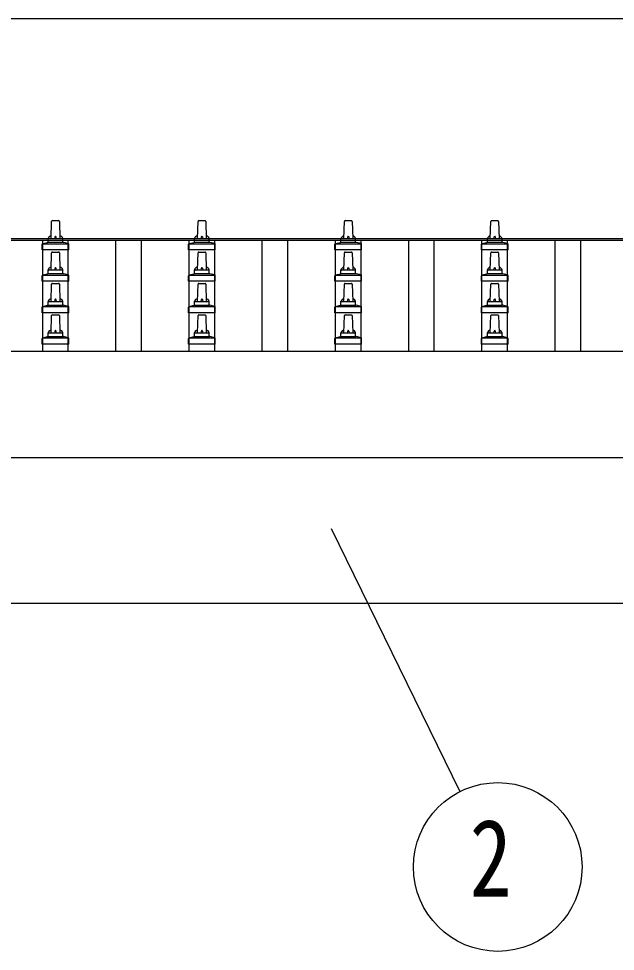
# Model space of a CAD drawing. Units: millimetres, scale not verified. Extents: x -16820 to 16820, y -11880 to 11880.
# Drawn here: x -13535 to -12720, y -3239 to -1966 of the extents above; entities that cross this region are included whole.
import ezdxf
from ezdxf.enums import TextEntityAlignment as Align

# ---------------------------------------------------------------- set-up
doc = ezdxf.new("R2010")
doc.units = ezdxf.units.MM
doc.header["$LTSCALE"] = 50
for name, color, linetype in [('0-5_YKK_13', 4, 'Continuous'), ('0-6_YKK_A1', 4, 'Continuous'), ('0-7_YKK_D', 6, 'Continuous')]:
    doc.layers.add(name, color=color, linetype=linetype)
doc.styles.add('ＭＳ ゴシック', font='')
doc.styles.get('ＭＳ ゴシック').set_extended_font_data('MS Gothic')

msp = doc.modelspace()

# ---------------------------------------------------------------- linework, layer by layer
at = {"layer": '0-5_YKK_13'}
for p, q in [((-13490.92, -2266.17), (-13490.19, -2242.64)), ((-13489.19, -2241.67), (-13480.65, -2241.67)), ((-13479.65, -2242.64), (-13478.92, -2266.17)), ((-13290.92, -2266.17), (-13290.19, -2242.64)), ((-13289.19, -2241.67), (-13280.65, -2241.67)), ((-13279.65, -2242.64), (-13278.92, -2266.17)), ((-13090.92, -2266.17), (-13090.19, -2242.64)), ((-13089.19, -2241.67), (-13080.65, -2241.67)), ((-13079.65, -2242.64), (-13078.92, -2266.17)), ((-12890.92, -2266.17), (-12890.19, -2242.64)), ((-12889.19, -2241.67), (-12880.65, -2241.67)), ((-12879.65, -2242.64), (-12878.92, -2266.17)), ((-13494.92, -2270.38), (-13494.92, -2266.17)), ((-13493.92, -2266.17), (-13475.92, -2266.17)), ((-13474.92, -2270.38), (-13474.92, -2266.17)), ((-13294.92, -2270.38), (-13294.92, -2266.17)), ((-13293.92, -2266.17), (-13275.92, -2266.17)), ((-13274.92, -2270.38), (-13274.92, -2266.17)), ((-13094.92, -2270.38), (-13094.92, -2266.17)), ((-13093.92, -2266.17), (-13075.92, -2266.17)), ((-13074.92, -2270.38), (-13074.92, -2266.17)), ((-12894.92, -2270.38), (-12894.92, -2266.17)), ((-12893.92, -2266.17), (-12875.92, -2266.17)), ((-12874.92, -2270.38), (-12874.92, -2266.17)), ((-13503.17, -2281.67), (-13503.17, -2273.95)), ((-13502.79, -2273.17), (-13467.05, -2273.17)), ((-13502.41, -2272.98), (-13495.69, -2271.35)), ((-13495.3, -2271.17), (-13474.54, -2271.17)), ((-13467.44, -2272.98), (-13474.16, -2271.35)), ((-13466.67, -2281.67), (-13466.67, -2273.95)), ((-13303.17, -2281.67), (-13303.17, -2273.95)), ((-13302.79, -2273.17), (-13267.05, -2273.17)), ((-13302.41, -2272.98), (-13295.69, -2271.35)), ((-13295.3, -2271.17), (-13274.54, -2271.17)), ((-13267.44, -2272.98), (-13274.16, -2271.35)), ((-13266.67, -2281.67), (-13266.67, -2273.95)), ((-13103.17, -2281.67), (-13103.17, -2273.95)), ((-13102.79, -2273.17), (-13067.05, -2273.17)), ((-13102.41, -2272.98), (-13095.69, -2271.35)), ((-13095.3, -2271.17), (-13074.54, -2271.17)), ((-13067.44, -2272.98), (-13074.16, -2271.35)), ((-13066.67, -2281.67), (-13066.67, -2273.95)), ((-12903.17, -2281.67), (-12903.17, -2273.95)), ((-12902.79, -2273.17), (-12867.05, -2273.17)), ((-12902.41, -2272.98), (-12895.69, -2271.35)), ((-12895.3, -2271.17), (-12874.54, -2271.17)), ((-12867.44, -2272.98), (-12874.16, -2271.35)), ((-12866.67, -2281.67), (-12866.67, -2273.95)), ((-13466.67, -2281.67), (-13503.17, -2281.67)), ((-13490.92, -2309.02), (-13490.19, -2285.5)), ((-13489.19, -2284.52), (-13480.65, -2284.52)), ((-13479.65, -2285.5), (-13478.92, -2309.02)), ((-13266.67, -2281.67), (-13303.17, -2281.67)), ((-13290.92, -2309.02), (-13290.19, -2285.5)), ((-13289.19, -2284.52), (-13280.65, -2284.52)), ((-13279.65, -2285.5), (-13278.92, -2309.02)), ((-13066.67, -2281.67), (-13103.17, -2281.67)), ((-13090.92, -2309.02), (-13090.19, -2285.5)), ((-13089.19, -2284.52), (-13080.65, -2284.52)), ((-13079.65, -2285.5), (-13078.92, -2309.02)), ((-12866.67, -2281.67), (-12903.17, -2281.67)), ((-12890.92, -2309.02), (-12890.19, -2285.5)), ((-12889.19, -2284.52), (-12880.65, -2284.52)), ((-12879.65, -2285.5), (-12878.92, -2309.02)), ((-13503.17, -2324.52), (-13503.17, -2316.81)), ((-13502.79, -2316.02), (-13467.05, -2316.02)), ((-13502.41, -2315.84), (-13495.69, -2314.21)), ((-13495.3, -2314.02), (-13474.54, -2314.02)), ((-13494.92, -2313.24), (-13494.92, -2309.02)), ((-13493.92, -2309.02), (-13475.92, -2309.02)), ((-13474.92, -2313.24), (-13474.92, -2309.02)), ((-13467.44, -2315.84), (-13474.16, -2314.21)), ((-13466.67, -2324.52), (-13466.67, -2316.81)), ((-13303.17, -2324.52), (-13303.17, -2316.81)), ((-13302.79, -2316.02), (-13267.05, -2316.02)), ((-13302.41, -2315.84), (-13295.69, -2314.21)), ((-13295.3, -2314.02), (-13274.54, -2314.02)), ((-13294.92, -2313.24), (-13294.92, -2309.02)), ((-13293.92, -2309.02), (-13275.92, -2309.02)), ((-13274.92, -2313.24), (-13274.92, -2309.02)), ((-13267.44, -2315.84), (-13274.16, -2314.21)), ((-13266.67, -2324.52), (-13266.67, -2316.81)), ((-13103.17, -2324.52), (-13103.17, -2316.81)), ((-13102.79, -2316.02), (-13067.05, -2316.02)), ((-13102.41, -2315.84), (-13095.69, -2314.21)), ((-13095.3, -2314.02), (-13074.54, -2314.02)), ((-13094.92, -2313.24), (-13094.92, -2309.02)), ((-13093.92, -2309.02), (-13075.92, -2309.02)), ((-13074.92, -2313.24), (-13074.92, -2309.02)), ((-13067.44, -2315.84), (-13074.16, -2314.21)), ((-13066.67, -2324.52), (-13066.67, -2316.81)), ((-12903.17, -2324.52), (-12903.17, -2316.81)), ((-12902.79, -2316.02), (-12867.05, -2316.02)), ((-12902.41, -2315.84), (-12895.69, -2314.21)), ((-12895.3, -2314.02), (-12874.54, -2314.02)), ((-12894.92, -2313.24), (-12894.92, -2309.02)), ((-12893.92, -2309.02), (-12875.92, -2309.02)), ((-12874.92, -2313.24), (-12874.92, -2309.02)), ((-12867.44, -2315.84), (-12874.16, -2314.21)), ((-12866.67, -2324.52), (-12866.67, -2316.81)), ((-13466.67, -2324.52), (-13503.17, -2324.52)), ((-13490.92, -2351.88), (-13490.19, -2328.36)), ((-13489.19, -2327.38), (-13480.65, -2327.38)), ((-13479.65, -2328.36), (-13478.92, -2351.88)), ((-13266.67, -2324.52), (-13303.17, -2324.52)), ((-13290.92, -2351.88), (-13290.19, -2328.36)), ((-13289.19, -2327.38), (-13280.65, -2327.38)), ((-13279.65, -2328.36), (-13278.92, -2351.88)), ((-13066.67, -2324.52), (-13103.17, -2324.52)), ((-13090.92, -2351.88), (-13090.19, -2328.36)), ((-13089.19, -2327.38), (-13080.65, -2327.38)), ((-13079.65, -2328.36), (-13078.92, -2351.88)), ((-12866.67, -2324.52), (-12903.17, -2324.52)), ((-12890.92, -2351.88), (-12890.19, -2328.36)), ((-12889.19, -2327.38), (-12880.65, -2327.38)), ((-12879.65, -2328.36), (-12878.92, -2351.88)), ((-13494.92, -2356.1), (-13494.92, -2351.88)), ((-13493.92, -2351.88), (-13475.92, -2351.88)), ((-13474.92, -2356.1), (-13474.92, -2351.88)), ((-13294.92, -2356.1), (-13294.92, -2351.88)), ((-13293.92, -2351.88), (-13275.92, -2351.88)), ((-13274.92, -2356.1), (-13274.92, -2351.88)), ((-13094.92, -2356.1), (-13094.92, -2351.88)), ((-13093.92, -2351.88), (-13075.92, -2351.88)), ((-13074.92, -2356.1), (-13074.92, -2351.88)), ((-12894.92, -2356.1), (-12894.92, -2351.88)), ((-12893.92, -2351.88), (-12875.92, -2351.88)), ((-12874.92, -2356.1), (-12874.92, -2351.88)), ((-13503.17, -2367.38), (-13503.17, -2359.67)), ((-13466.67, -2367.38), (-13503.17, -2367.38)), ((-13502.79, -2358.88), (-13467.05, -2358.88)), ((-13502.41, -2358.7), (-13495.69, -2357.07)), ((-13495.3, -2356.88), (-13474.54, -2356.88)), ((-13467.44, -2358.7), (-13474.16, -2357.07)), ((-13466.67, -2367.38), (-13466.67, -2359.67)), ((-13303.17, -2367.38), (-13303.17, -2359.67)), ((-13266.67, -2367.38), (-13303.17, -2367.38)), ((-13302.79, -2358.88), (-13267.05, -2358.88)), ((-13302.41, -2358.7), (-13295.69, -2357.07)), ((-13295.3, -2356.88), (-13274.54, -2356.88)), ((-13267.44, -2358.7), (-13274.16, -2357.07)), ((-13266.67, -2367.38), (-13266.67, -2359.67)), ((-13103.17, -2367.38), (-13103.17, -2359.67)), ((-13066.67, -2367.38), (-13103.17, -2367.38)), ((-13102.79, -2358.88), (-13067.05, -2358.88)), ((-13102.41, -2358.7), (-13095.69, -2357.07)), ((-13095.3, -2356.88), (-13074.54, -2356.88)), ((-13067.44, -2358.7), (-13074.16, -2357.07)), ((-13066.67, -2367.38), (-13066.67, -2359.67)), ((-12903.17, -2367.38), (-12903.17, -2359.67)), ((-12866.67, -2367.38), (-12903.17, -2367.38)), ((-12902.79, -2358.88), (-12867.05, -2358.88)), ((-12902.41, -2358.7), (-12895.69, -2357.07)), ((-12895.3, -2356.88), (-12874.54, -2356.88)), ((-12867.44, -2358.7), (-12874.16, -2357.07)), ((-12866.67, -2367.38), (-12866.67, -2359.67)), ((-13490.92, -2394.74), (-13490.19, -2371.21)), ((-13489.19, -2370.24), (-13480.65, -2370.24)), ((-13479.65, -2371.21), (-13478.92, -2394.74)), ((-13290.92, -2394.74), (-13290.19, -2371.21)), ((-13289.19, -2370.24), (-13280.65, -2370.24)), ((-13279.65, -2371.21), (-13278.92, -2394.74)), ((-13090.92, -2394.74), (-13090.19, -2371.21)), ((-13089.19, -2370.24), (-13080.65, -2370.24)), ((-13079.65, -2371.21), (-13078.92, -2394.74)), ((-12890.92, -2394.74), (-12890.19, -2371.21)), ((-12889.19, -2370.24), (-12880.65, -2370.24)), ((-12879.65, -2371.21), (-12878.92, -2394.74)), ((-13503.17, -2410.24), (-13503.17, -2402.53)), ((-13502.79, -2401.74), (-13467.05, -2401.74)), ((-13502.41, -2401.55), (-13495.69, -2399.92)), ((-13495.3, -2399.74), (-13474.54, -2399.74)), ((-13494.92, -2398.95), (-13494.92, -2394.74)), ((-13493.92, -2394.74), (-13475.92, -2394.74)), ((-13474.92, -2398.95), (-13474.92, -2394.74)), ((-13467.44, -2401.55), (-13474.16, -2399.92)), ((-13466.67, -2410.24), (-13466.67, -2402.53)), ((-13303.17, -2410.24), (-13303.17, -2402.53)), ((-13302.79, -2401.74), (-13267.05, -2401.74)), ((-13302.41, -2401.55), (-13295.69, -2399.92)), ((-13295.3, -2399.74), (-13274.54, -2399.74)), ((-13294.92, -2398.95), (-13294.92, -2394.74)), ((-13293.92, -2394.74), (-13275.92, -2394.74)), ((-13274.92, -2398.95), (-13274.92, -2394.74)), ((-13267.44, -2401.55), (-13274.16, -2399.92)), ((-13266.67, -2410.24), (-13266.67, -2402.53)), ((-13103.17, -2410.24), (-13103.17, -2402.53)), ((-13102.79, -2401.74), (-13067.05, -2401.74)), ((-13102.41, -2401.55), (-13095.69, -2399.92)), ((-13095.3, -2399.74), (-13074.54, -2399.74)), ((-13094.92, -2398.95), (-13094.92, -2394.74)), ((-13093.92, -2394.74), (-13075.92, -2394.74)), ((-13074.92, -2398.95), (-13074.92, -2394.74)), ((-13067.44, -2401.55), (-13074.16, -2399.92)), ((-13066.67, -2410.24), (-13066.67, -2402.53)), ((-12903.17, -2410.24), (-12903.17, -2402.53)), ((-12902.79, -2401.74), (-12867.05, -2401.74)), ((-12902.41, -2401.55), (-12895.69, -2399.92)), ((-12895.3, -2399.74), (-12874.54, -2399.74)), ((-12894.92, -2398.95), (-12894.92, -2394.74)), ((-12893.92, -2394.74), (-12875.92, -2394.74)), ((-12874.92, -2398.95), (-12874.92, -2394.74)), ((-12867.44, -2401.55), (-12874.16, -2399.92)), ((-12866.67, -2410.24), (-12866.67, -2402.53)), ((-13466.67, -2410.24), (-13503.17, -2410.24)), ((-13266.67, -2410.24), (-13303.17, -2410.24)), ((-13066.67, -2410.24), (-13103.17, -2410.24)), ((-12866.67, -2410.24), (-12903.17, -2410.24))]:
    msp.add_line(p, q, dxfattribs=at)
for centre, radius, start, end in [((-13489.19, -2242.67), 1, 90, 178.60509), ((-13480.65, -2242.67), 1, 1.39491, 90), ((-13289.19, -2242.67), 1, 90, 178.60509), ((-13280.65, -2242.67), 1, 1.39491, 90), ((-13089.19, -2242.67), 1, 90, 178.60509), ((-13080.65, -2242.67), 1, 1.39491, 90), ((-12889.19, -2242.67), 1, 90, 178.60509), ((-12880.65, -2242.67), 1, 1.39491, 90), ((-13490.84, -2266.8), 4.13, 90, 171.17633), ((-13493.92, -2267.17), 1, 90, 180), ((-13481.59, -2266.17), 4.83, 133.60282, 180), ((-13488.25, -2266.17), 4.83, 0, 46.39718), ((-13479.01, -2266.8), 4.13, 8.82367, 90), ((-13475.92, -2267.17), 1, 0, 90), ((-13290.84, -2266.8), 4.13, 90, 171.17633), ((-13293.92, -2267.17), 1, 90, 180), ((-13281.59, -2266.17), 4.83, 133.60282, 180), ((-13288.25, -2266.17), 4.83, 0, 46.39718), ((-13279.01, -2266.8), 4.13, 8.82367, 90), ((-13275.92, -2267.17), 1, 0, 90), ((-13090.84, -2266.8), 4.13, 90, 171.17633), ((-13093.92, -2267.17), 1, 90, 180), ((-13081.59, -2266.17), 4.83, 133.60282, 180), ((-13088.25, -2266.17), 4.83, 0, 46.39718), ((-13079.01, -2266.8), 4.13, 8.82367, 90), ((-13075.92, -2267.17), 1, 0, 90), ((-12890.84, -2266.8), 4.13, 90, 171.17633), ((-12893.92, -2267.17), 1, 90, 180), ((-12881.59, -2266.17), 4.83, 133.60282, 180), ((-12888.25, -2266.17), 4.83, 0, 46.39718), ((-12879.01, -2266.8), 4.13, 8.82367, 90), ((-12875.92, -2267.17), 1, 0, 90), ((-13502.17, -2273.95), 1, 103.62699, 180), ((-13495.92, -2270.38), 1, 283.62699, 0), ((-13473.92, -2270.38), 1, 180, 256.37301), ((-13467.67, -2273.95), 1, 0, 76.37301), ((-13302.17, -2273.95), 1, 103.62699, 180), ((-13295.92, -2270.38), 1, 283.62699, 0), ((-13273.92, -2270.38), 1, 180, 256.37301), ((-13267.67, -2273.95), 1, 0, 76.37301), ((-13102.17, -2273.95), 1, 103.62699, 180), ((-13095.92, -2270.38), 1, 283.62699, 0), ((-13073.92, -2270.38), 1, 180, 256.37301), ((-13067.67, -2273.95), 1, 0, 76.37301), ((-12902.17, -2273.95), 1, 103.62699, 180), ((-12895.92, -2270.38), 1, 283.62699, 0), ((-12873.92, -2270.38), 1, 180, 256.37301), ((-12867.67, -2273.95), 1, 0, 76.37301), ((-13489.19, -2285.52), 1, 90, 178.60509), ((-13480.65, -2285.52), 1, 1.39491, 90), ((-13289.19, -2285.52), 1, 90, 178.60509), ((-13280.65, -2285.52), 1, 1.39491, 90), ((-13089.19, -2285.52), 1, 90, 178.60509), ((-13080.65, -2285.52), 1, 1.39491, 90), ((-12889.19, -2285.52), 1, 90, 178.60509), ((-12880.65, -2285.52), 1, 1.39491, 90), ((-13502.17, -2316.81), 1, 103.62699, 180), ((-13495.92, -2313.24), 1, 283.62699, 0), ((-13490.84, -2309.66), 4.13, 90, 171.17633), ((-13493.92, -2310.02), 1, 90, 180), ((-13481.59, -2309.02), 4.83, 133.60282, 180), ((-13488.25, -2309.02), 4.83, 0, 46.39718), ((-13479.01, -2309.66), 4.13, 8.82367, 90), ((-13475.92, -2310.02), 1, 0, 90), ((-13473.92, -2313.24), 1, 180, 256.37301), ((-13467.67, -2316.81), 1, 0, 76.37301), ((-13302.17, -2316.81), 1, 103.62699, 180), ((-13295.92, -2313.24), 1, 283.62699, 0), ((-13290.84, -2309.66), 4.13, 90, 171.17633), ((-13293.92, -2310.02), 1, 90, 180), ((-13281.59, -2309.02), 4.83, 133.60282, 180), ((-13288.25, -2309.02), 4.83, 0, 46.39718), ((-13279.01, -2309.66), 4.13, 8.82367, 90), ((-13275.92, -2310.02), 1, 0, 90), ((-13273.92, -2313.24), 1, 180, 256.37301), ((-13267.67, -2316.81), 1, 0, 76.37301), ((-13102.17, -2316.81), 1, 103.62699, 180), ((-13095.92, -2313.24), 1, 283.62699, 0), ((-13090.84, -2309.66), 4.13, 90, 171.17633), ((-13093.92, -2310.02), 1, 90, 180), ((-13081.59, -2309.02), 4.83, 133.60282, 180), ((-13088.25, -2309.02), 4.83, 0, 46.39718), ((-13079.01, -2309.66), 4.13, 8.82367, 90), ((-13075.92, -2310.02), 1, 0, 90), ((-13073.92, -2313.24), 1, 180, 256.37301), ((-13067.67, -2316.81), 1, 0, 76.37301), ((-12902.17, -2316.81), 1, 103.62699, 180), ((-12895.92, -2313.24), 1, 283.62699, 0), ((-12890.84, -2309.66), 4.13, 90, 171.17633), ((-12893.92, -2310.02), 1, 90, 180), ((-12881.59, -2309.02), 4.83, 133.60282, 180), ((-12888.25, -2309.02), 4.83, 0, 46.39718), ((-12879.01, -2309.66), 4.13, 8.82367, 90), ((-12875.92, -2310.02), 1, 0, 90), ((-12873.92, -2313.24), 1, 180, 256.37301), ((-12867.67, -2316.81), 1, 0, 76.37301), ((-13489.19, -2328.38), 1, 90, 178.60509), ((-13480.65, -2328.38), 1, 1.39491, 90), ((-13289.19, -2328.38), 1, 90, 178.60509), ((-13280.65, -2328.38), 1, 1.39491, 90), ((-13089.19, -2328.38), 1, 90, 178.60509), ((-13080.65, -2328.38), 1, 1.39491, 90), ((-12889.19, -2328.38), 1, 90, 178.60509), ((-12880.65, -2328.38), 1, 1.39491, 90), ((-13490.84, -2352.52), 4.13, 90, 171.17633), ((-13493.92, -2352.88), 1, 90, 180), ((-13481.59, -2351.88), 4.83, 133.60282, 180), ((-13488.25, -2351.88), 4.83, 0, 46.39718), ((-13479.01, -2352.52), 4.13, 8.82367, 90), ((-13475.92, -2352.88), 1, 0, 90), ((-13290.84, -2352.52), 4.13, 90, 171.17633), ((-13293.92, -2352.88), 1, 90, 180), ((-13281.59, -2351.88), 4.83, 133.60282, 180), ((-13288.25, -2351.88), 4.83, 0, 46.39718), ((-13279.01, -2352.52), 4.13, 8.82367, 90), ((-13275.92, -2352.88), 1, 0, 90), ((-13090.84, -2352.52), 4.13, 90, 171.17633), ((-13093.92, -2352.88), 1, 90, 180), ((-13081.59, -2351.88), 4.83, 133.60282, 180), ((-13088.25, -2351.88), 4.83, 0, 46.39718), ((-13079.01, -2352.52), 4.13, 8.82367, 90), ((-13075.92, -2352.88), 1, 0, 90), ((-12890.84, -2352.52), 4.13, 90, 171.17633), ((-12893.92, -2352.88), 1, 90, 180), ((-12881.59, -2351.88), 4.83, 133.60282, 180), ((-12888.25, -2351.88), 4.83, 0, 46.39718), ((-12879.01, -2352.52), 4.13, 8.82367, 90), ((-12875.92, -2352.88), 1, 0, 90), ((-13502.17, -2359.67), 1, 103.62699, 180), ((-13495.92, -2356.1), 1, 283.62699, 0), ((-13473.92, -2356.1), 1, 180, 256.37301), ((-13467.67, -2359.67), 1, 0, 76.37301), ((-13302.17, -2359.67), 1, 103.62699, 180), ((-13295.92, -2356.1), 1, 283.62699, 0), ((-13273.92, -2356.1), 1, 180, 256.37301), ((-13267.67, -2359.67), 1, 0, 76.37301), ((-13102.17, -2359.67), 1, 103.62699, 180), ((-13095.92, -2356.1), 1, 283.62699, 0), ((-13073.92, -2356.1), 1, 180, 256.37301), ((-13067.67, -2359.67), 1, 0, 76.37301), ((-12902.17, -2359.67), 1, 103.62699, 180), ((-12895.92, -2356.1), 1, 283.62699, 0), ((-12873.92, -2356.1), 1, 180, 256.37301), ((-12867.67, -2359.67), 1, 0, 76.37301), ((-13489.19, -2371.24), 1, 90, 178.60509), ((-13480.65, -2371.24), 1, 1.39491, 90), ((-13289.19, -2371.24), 1, 90, 178.60509), ((-13280.65, -2371.24), 1, 1.39491, 90), ((-13089.19, -2371.24), 1, 90, 178.60509), ((-13080.65, -2371.24), 1, 1.39491, 90), ((-12889.19, -2371.24), 1, 90, 178.60509), ((-12880.65, -2371.24), 1, 1.39491, 90), ((-13490.84, -2395.37), 4.13, 90, 171.17633), ((-13481.59, -2394.74), 4.83, 133.60282, 180), ((-13488.25, -2394.74), 4.83, 0, 46.39718), ((-13479.01, -2395.37), 4.13, 8.82367, 90), ((-13290.84, -2395.37), 4.13, 90, 171.17633), ((-13281.59, -2394.74), 4.83, 133.60282, 180), ((-13288.25, -2394.74), 4.83, 0, 46.39718), ((-13279.01, -2395.37), 4.13, 8.82367, 90), ((-13090.84, -2395.37), 4.13, 90, 171.17633), ((-13081.59, -2394.74), 4.83, 133.60282, 180), ((-13088.25, -2394.74), 4.83, 0, 46.39718), ((-13079.01, -2395.37), 4.13, 8.82367, 90), ((-12890.84, -2395.37), 4.13, 90, 171.17633), ((-12881.59, -2394.74), 4.83, 133.60282, 180), ((-12888.25, -2394.74), 4.83, 0, 46.39718), ((-12879.01, -2395.37), 4.13, 8.82367, 90), ((-13502.17, -2402.53), 1, 103.62699, 180), ((-13495.92, -2398.95), 1, 283.62699, 0), ((-13493.92, -2395.74), 1, 90, 180), ((-13475.92, -2395.74), 1, 0, 90), ((-13473.92, -2398.95), 1, 180, 256.37301), ((-13467.67, -2402.53), 1, 0, 76.37301), ((-13302.17, -2402.53), 1, 103.62699, 180), ((-13295.92, -2398.95), 1, 283.62699, 0), ((-13293.92, -2395.74), 1, 90, 180), ((-13275.92, -2395.74), 1, 0, 90), ((-13273.92, -2398.95), 1, 180, 256.37301), ((-13267.67, -2402.53), 1, 0, 76.37301), ((-13102.17, -2402.53), 1, 103.62699, 180), ((-13095.92, -2398.95), 1, 283.62699, 0), ((-13093.92, -2395.74), 1, 90, 180), ((-13075.92, -2395.74), 1, 0, 90), ((-13073.92, -2398.95), 1, 180, 256.37301), ((-13067.67, -2402.53), 1, 0, 76.37301), ((-12902.17, -2402.53), 1, 103.62699, 180), ((-12895.92, -2398.95), 1, 283.62699, 0), ((-12893.92, -2395.74), 1, 90, 180), ((-12875.92, -2395.74), 1, 0, 90), ((-12873.92, -2398.95), 1, 180, 256.37301), ((-12867.67, -2402.53), 1, 0, 76.37301)]:
    msp.add_arc(centre, radius, start, end, dxfattribs=at)
at = {"layer": '0-6_YKK_A1'}
for p, q in [((-14507.92, -2265.89), (-9061.92, -2265.89)), ((-14507.92, -2268.4), (-9061.92, -2268.4)), ((-13502.42, -2419.9), (-13502.42, -2268.4)), ((-13467.42, -2419.9), (-13467.42, -2268.4)), ((-13402.42, -2419.9), (-13402.42, -2268.4)), ((-13367.42, -2419.9), (-13367.42, -2268.4)), ((-13302.42, -2419.9), (-13302.42, -2268.4)), ((-13267.42, -2419.9), (-13267.42, -2268.4)), ((-13202.42, -2419.9), (-13202.42, -2268.4)), ((-13167.42, -2419.9), (-13167.42, -2268.4)), ((-13102.42, -2419.9), (-13102.42, -2268.4)), ((-13067.42, -2419.9), (-13067.42, -2268.4)), ((-13002.42, -2419.9), (-13002.42, -2268.4)), ((-12967.42, -2419.9), (-12967.42, -2268.4)), ((-12902.42, -2419.9), (-12902.42, -2268.4)), ((-12867.42, -2419.9), (-12867.42, -2268.4)), ((-12802.42, -2419.9), (-12802.42, -2268.4)), ((-12767.42, -2419.9), (-12767.42, -2268.4)), ((-14503.22, -2419.97), (-9066.62, -2419.97)), ((-9066.62, -2565.63), (-14503.22, -2565.63)), ((-14391.27, -2764), (-9178.57, -2764))]:
    msp.add_line(p, q, dxfattribs=at)
at = {"layer": '0-7_YKK_D'}
for p, q in [((-14319.92, -1965.89), (-9249.92, -1965.89)), ((-13108.35, -2661.95), (-12932.53, -3021.21))]:
    msp.add_line(p, q, dxfattribs=at)
msp.add_circle((-12880.73, -3124.11), 115.2, dxfattribs=at)

# ---------------------------------------------------------------- texts
at = {"layer": '0-7_YKK_D', "style": 'ＭＳ ゴシック', "width": 0.8}
msp.add_text('2', height=105.6, dxfattribs=at).set_placement((-12919.13, -3196.11), align=Align.BOTTOM_LEFT)

doc.saveas('drawing.dxf')
